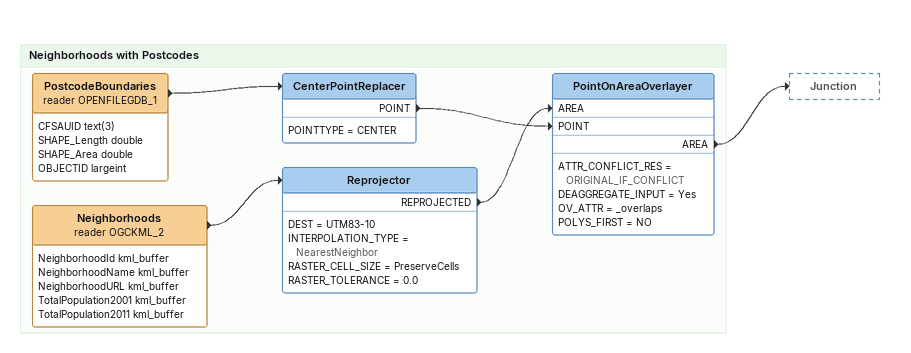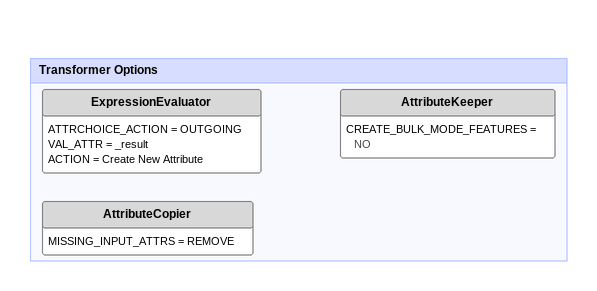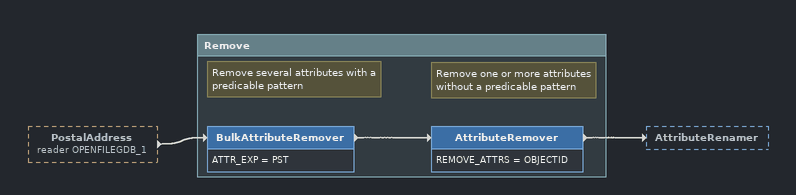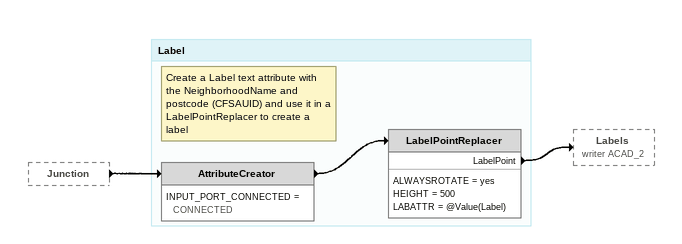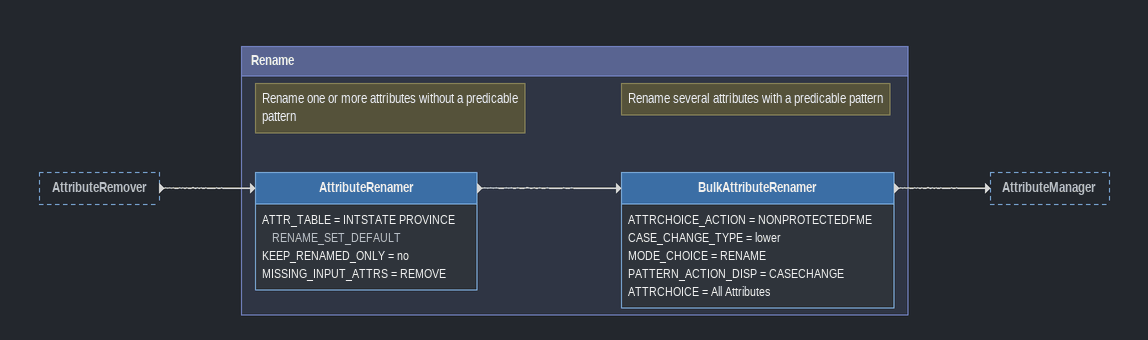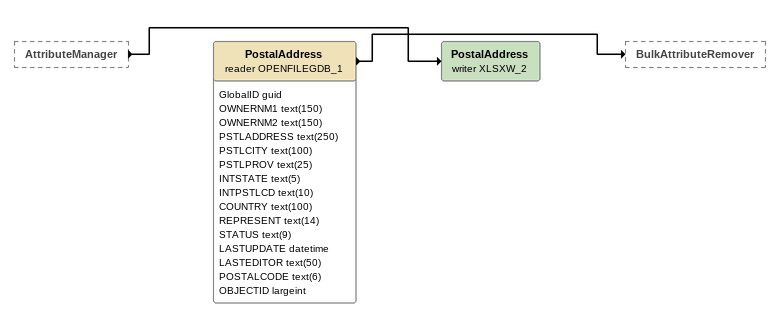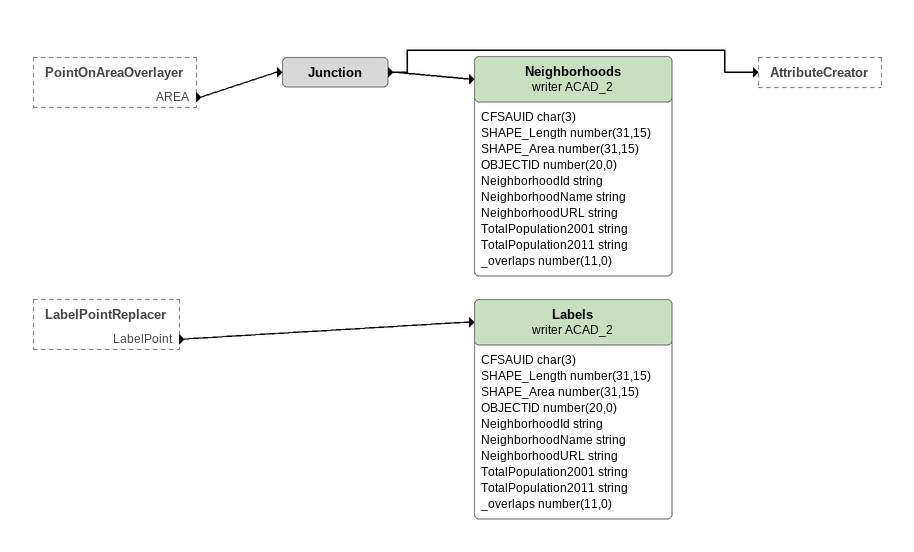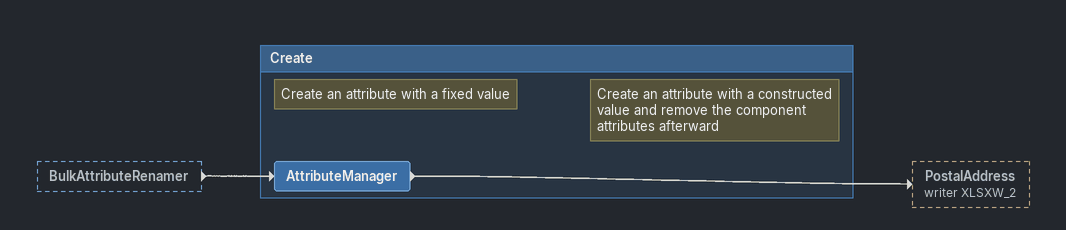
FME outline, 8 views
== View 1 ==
Bookmark: Neighborhoods with Postcodes
PostcodeBoundaries (reader OPENFILEGDB_1)
    attributes: CFSAUID text(3), SHAPE_Length double, SHAPE_Area double, OBJECTID largeint
    -> CenterPointReplacer
CenterPointReplacer
    POINTTYPE = CENTER
    POINT -> PointOnAreaOverlayer [POINT]
Neighborhoods (reader OGCKML_2)
    attributes: NeighborhoodId kml_buffer, NeighborhoodName kml_buffer, NeighborhoodURL kml_buffer, TotalPopulation2001 kml_buffer, TotalPopulation2011 kml_buffer
    -> Reprojector
Reprojector
    DEST = UTM83-10
    INTERPOLATION_TYPE = NearestNeighbor
    RASTER_CELL_SIZE = PreserveCells
    RASTER_TOLERANCE = 0.0
    REPROJECTED -> PointOnAreaOverlayer [AREA]
PointOnAreaOverlayer
    ATTR_CONFLICT_RES = ORIGINAL_IF_CONFLICT
    DEAGGREGATE_INPUT = Yes
    OV_ATTR = _overlaps
    POLYS_FIRST = NO
    AREA -> Junction

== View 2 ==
Bookmark: Transformer Options
ExpressionEvaluator
    ATTRCHOICE_ACTION = OUTGOING
    VAL_ATTR = _result
    ACTION = Create New Attribute
AttributeCopier
    MISSING_INPUT_ATTRS = REMOVE
AttributeKeeper
    CREATE_BULK_MODE_FEATURES = NO

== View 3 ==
PostalAddress (reader OPENFILEGDB_1) [outside]
    -> BulkAttributeRemover

Bookmark: Remove
Note: Remove several attributes with a predicable pattern
BulkAttributeRemover
    ATTR_EXP = PST
    -> AttributeRemover
Note: Remove one or more attributes without a predicable pattern
AttributeRemover
    REMOVE_ATTRS = OBJECTID
    -> AttributeRenamer

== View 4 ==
Junction [outside]
    -> AttributeCreator

Bookmark: Label
Note: Create a Label text attribute with the NeighborhoodName and postcode (CFSAUID) and use it in a LabelPointReplacer to create a label
AttributeCreator
    INPUT_PORT_CONNECTED = CONNECTED
    -> LabelPointReplacer
LabelPointReplacer
    ALWAYSROTATE = yes
    HEIGHT = 500
    LABATTR = @Value(Label)
    LabelPoint -> Labels (writer ACAD_2)

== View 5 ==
AttributeRemover [outside]
    -> AttributeRenamer

Bookmark: Rename
Note: Rename one or more attributes without a predicable pattern
AttributeRenamer
    ATTR_TABLE = INTSTATE PROVINCE RENAME_SET_DEFAULT
    KEEP_RENAMED_ONLY = no
    MISSING_INPUT_ATTRS = REMOVE
    -> BulkAttributeRenamer
Note: Rename several attributes with a predicable pattern
BulkAttributeRenamer
    ATTRCHOICE_ACTION = NONPROTECTEDFME
    CASE_CHANGE_TYPE = lower
    MODE_CHOICE = RENAME
    PATTERN_ACTION_DISP = CASECHANGE
    ATTRCHOICE = All Attributes
    -> AttributeManager

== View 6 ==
AttributeManager [outside]
    -> PostalAddress (writer XLSXW_2)
PostalAddress (reader OPENFILEGDB_1)
    attributes: GlobalID guid, OWNERNM1 text(150), OWNERNM2 text(150), PSTLADDRESS text(250), PSTLCITY text(100), PSTLPROV text(25), INTSTATE text(5), INTPSTLCD text(10), COUNTRY text(100), REPRESENT text(14), STATUS text(9), LASTUPDATE datetime, LASTEDITOR text(50), POSTALCODE text(6), OBJECTID largeint
    -> BulkAttributeRemover
PostalAddress (writer XLSXW_2)

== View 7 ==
PointOnAreaOverlayer [outside]
    AREA -> Junction
LabelPointReplacer [outside]
    LabelPoint -> Labels (writer ACAD_2)
Junction
    -> AttributeCreator
    -> Neighborhoods (writer ACAD_2)
Neighborhoods (writer ACAD_2)
    attributes: CFSAUID char(3), SHAPE_Length number(31,15), SHAPE_Area number(31,15), OBJECTID number(20,0), NeighborhoodId string, NeighborhoodName string, NeighborhoodURL string, TotalPopulation2001 string, TotalPopulation2011 string, _overlaps number(11,0)
Labels (writer ACAD_2)
    attributes: CFSAUID char(3), SHAPE_Length number(31,15), SHAPE_Area number(31,15), OBJECTID number(20,0), NeighborhoodId string, NeighborhoodName string, NeighborhoodURL string, TotalPopulation2001 string, TotalPopulation2011 string, _overlaps number(11,0)

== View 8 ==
BulkAttributeRenamer [outside]
    -> AttributeManager

Bookmark: Create
Note: Create an attribute with a fixed value
Note: Create an attribute with a constructed value and remove the component attributes afterward
AttributeManager
    -> PostalAddress (writer XLSXW_2)
